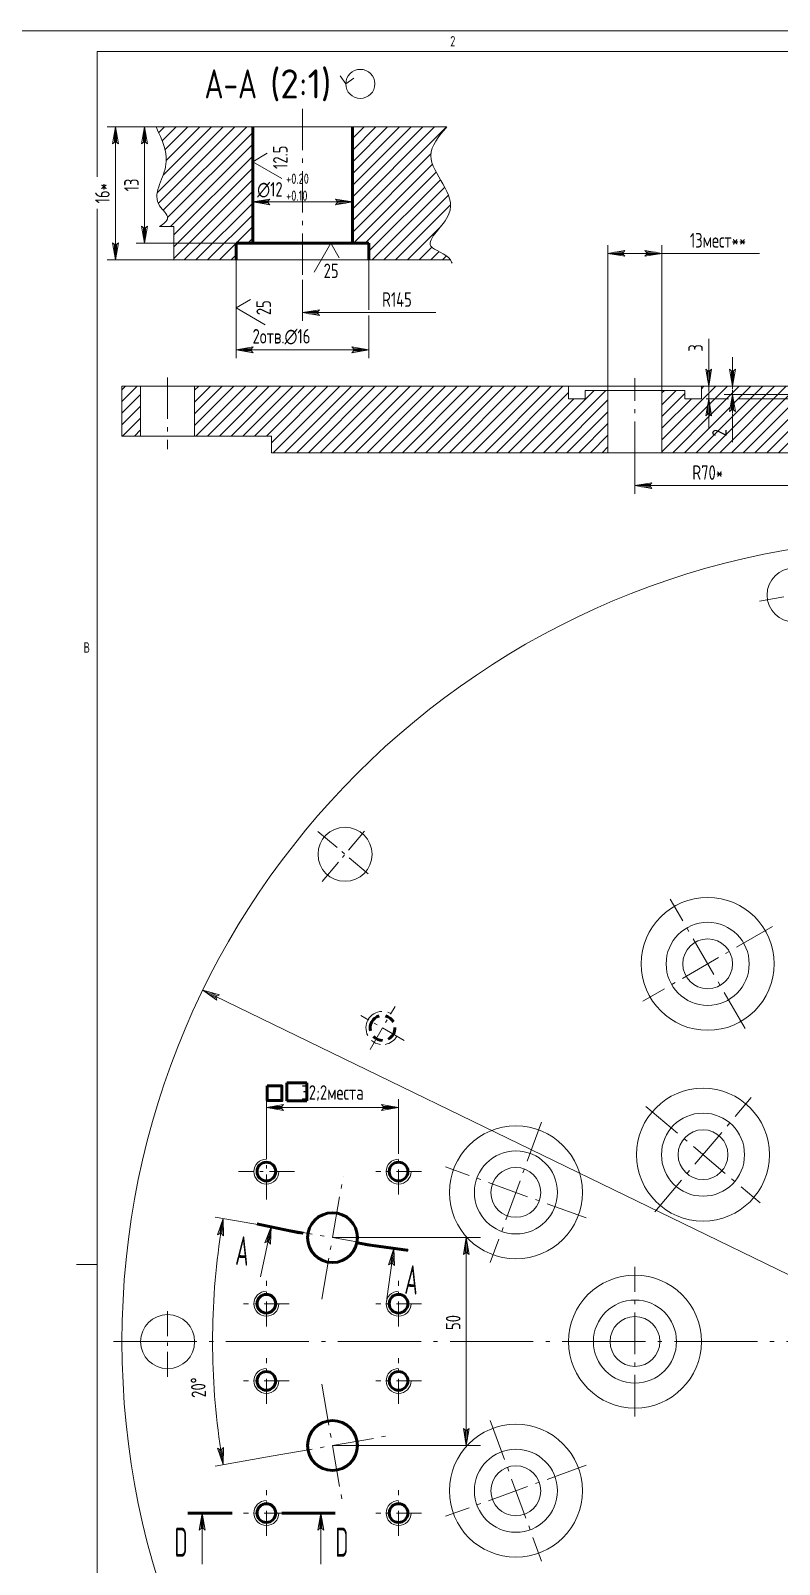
# Model space of a CAD drawing. Extents: x -414 to 4851, y -2165 to 1761.
# Drawn here: x 219.7 to 399.9, y 1238.7 to 1607.9 of the extents above; entities that cross this region are included whole.
import ezdxf
from ezdxf.enums import TextEntityAlignment as Align

# ---------------------------------------------------------------- set-up
doc = ezdxf.new("R2010")
doc.units = 0
for name, pattern in [('S-P10', [15, 10, -2, 1, -2]), ('S-P20', [27, 20, -3, 1, -3]), ('S-P6', [9.8, 6, -1.5, 0.8, -1.5])]:
    doc.linetypes.add(name, pattern=pattern)
for name, color, linetype, lineweight in [('1', 9, 'CONTINUOUS', 20), ('2', 2, 'CONTINUOUS', 50), ('DIM', 4, 'CONTINUOUS', 20), ('HATCH', 5, 'CONTINUOUS', 20)]:
    doc.layers.add(name, color=color, linetype=linetype, lineweight=lineweight)
doc.styles.add('SIMPLEX', font='simplex.shx', dxfattribs={"width": 0.7})
pattern_1 = [(45, (-1573.865780161137, -28.8072000388579), (-1.414213562373095, 1.414213562373095), [])]

# ---------------------------------------------------------------- blocks, each defined once
blk = doc.blocks.new('LEADR')
at = {"layer": 'DIM'}
for p, q in [((-1.170416226631389, 0.2000000000000028), (0, 0)), ((-0.9997944300187243, -0.0002412563466975826), (-1.170416226631389, 0.2000000000000028)), ((0, 0), (-1.170416226631389, -0.1999999999999886)), ((-0.4381870021173455, 0.07487712356459042), (-1.063684681848329, 0.07474016190496968)), ((0, 0), (-1, 0)), ((-1.170416226631389, -0.1999999999999886), (-0.9997944300187243, -0.0002412563466975826)), ((-0.4396274744967172, -0.07512327059271229), (-1.063870801763059, -0.07525989858129378))]:
    blk.add_line(p, q, dxfattribs=at)
blk = doc.blocks.new('STREL')
at = {"layer": 'DIM'}
for p, q in [((-1.4210854715202e-14, 1.4210854715202e-14), (1.170416226631374, 0.2000000000000028)), ((1.170416226631374, -0.1999999999999886), (-1.4210854715202e-14, 1.4210854715202e-14)), ((-1.4210854715202e-14, 1.4210854715202e-14), (3.5, 1.4210854715202e-14)), ((0.439627474496703, 0.0751232705927265), (1.063870801763045, 0.075259898581308)), ((1.170416226631374, 0.2000000000000028), (0.99979443001871, 0.0002412563467117934)), ((0.99979443001871, 0.0002412563467117934), (1.170416226631374, -0.1999999999999886)), ((0.4381870021173313, -0.07487712356457621), (1.063684681848315, -0.07474016190495547))]:
    blk.add_line(p, q, dxfattribs=at)

msp = doc.modelspace()

# ---------------------------------------------------------------- hatches: boundary and pattern name
at = {"layer": 'HATCH'}
h = msp.add_hatch(dxfattribs=at)
h.set_pattern_fill('U', color=256, scale=2, angle=45, style=0, pattern_type=0)
h.set_pattern_definition([(45, (-1048.727422559044, 279.2089286479256), (-1.414213562373095, 1.414213562373095), [])])
h.paths.add_polyline_path([(241.6434447956767, 1510.337130181635), (246.1434447956769, 1510.337130181635), (246.1434447956765, 1522.337130181635), (241.6434447956769, 1522.337130181635)])
h = msp.add_hatch(dxfattribs=at)
h.set_pattern_fill('U', color=256, scale=2, angle=45, style=0, pattern_type=0)
h.set_pattern_definition(pattern_1)
h.paths.add_polyline_path([(277.6434447956767, 1510.337130181635), (277.6434447956767, 1506.337130181635), (314.1434447956769, 1506.337130181635), (358.6434447956768, 1506.337130181635), (358.6434447956767, 1521.337130181635), (353.1434447956767, 1521.337130181635), (353.1434447956767, 1519.337130181635), (349.1434447956767, 1519.337130181635), (349.1434447956767, 1522.337130181636), (323.6434447956767, 1522.337130181635), (259.1434447956767, 1522.337130181635), (259.1434447956767, 1510.337130181635)])
h = msp.add_hatch(dxfattribs=at)
h.set_pattern_fill('U', color=256, scale=2, angle=45, style=0, pattern_type=0)
h.set_pattern_definition(pattern_1)
h.paths.add_polyline_path([(371.6434447956765, 1506.337130181635), (410.1434447956767, 1506.337130181635), (410.1434447956767, 1519.337130181635), (408.1434447956769, 1519.337130181635), (408.1434447956767, 1522.337130181635), (406.1434447956767, 1522.337130181636), (406.1434447956767, 1520.337130181636), (404.1434447956767, 1520.337130181636), (388.6166012095634, 1520.337130181636), (389.3166012095639, 1516.240673388425), (388.617445606777, 1516.83784967657), (387.9166012095634, 1516.240673388425), (388.6166012095637, 1520.337130181636), (404.1434447956765, 1520.337130181636), (404.1434447956767, 1522.337130181636), (381.1434447956769, 1522.337130181636), (381.1434447956767, 1519.337130181635), (377.1434447956767, 1519.337130181635), (377.1434447956767, 1521.337130181635), (371.6434447956767, 1521.337130181635)])
h.paths.add_polyline_path([(382.1856067555343, 1515.240673388425), (382.8856067555341, 1519.337130181636), (383.5856067555339, 1515.240673388425), (382.8864511527474, 1515.83784967657)], flags=16)
h.paths.add_polyline_path([(382.8416012095634, 1509.428796848302), (382.8416012095634, 1512.812130181636), (388.0916012095634, 1512.812130181636), (388.0916012095634, 1509.428796848302)], flags=24)

# ---------------------------------------------------------------- linework, layer by layer
at = {"layer": '1', "linetype": 'S-P10'}
for p, q in [((285.1102105689647, 1589.128678242756), (285.1102105689647, 1547.973463900278)), ((252.6434447956767, 1524.451692530549), (252.6434447956767, 1507.166393599942)), ((365.1434447956767, 1503.83122710396), (365.1434447956767, 1524.255503002987)), ((391.6434447956767, 1367.685439469599), (373.6434447956767, 1398.862354005839)), ((398.2319020637965, 1392.273896737719), (367.0549875275569, 1374.273896737719)), ((367.7315338012065, 1348.906538992768), (395.30913375349, 1325.766185044053)), ((369.9501568029907, 1323.547562042269), (393.0905107517058, 1351.125161994552)), ((342.6320821930185, 1345.167811563694), (330.3193570332946, 1311.338877215402)), ((353.3901867873028, 1322.096981809686), (319.5612524390103, 1334.40970696941)), ((289.731525783101, 1302.589974782162), (294.9065913188704, 1332.140248836738)), ((277.5439215236981, 1319.952644577334), (307.094195578273, 1314.777579041566)), ((365.1434447956767, 1274.341229340353), (365.1434447956767, 1310.341229340353)), ((289.731525783101, 1282.092483898543), (294.9065913188704, 1252.542209843968)), ((330.3193570332942, 1273.343581465303), (342.6320821930183, 1239.514647117011)), ((277.5439215236979, 1264.729814103371), (307.094195578273, 1269.90487963914)), ((353.3901867873026, 1262.585476871019), (319.5612524390099, 1250.272751711295))]:
    msp.add_line(p, q, dxfattribs=at)
at = {"layer": '1'}
for p, q in [((319.8377222567112, 1584.79160432984), (249.8377222567112, 1584.79160432984)), ((254.1102105689647, 1560.773463900278), (250.7149928839713, 1560.773463900278)), ((254.1102105689647, 1552.773463900278), (254.1102105689647, 1560.773463900278)), ((320.7149928839713, 1552.773463900278), (254.1102105689647, 1552.773463900278)), ((241.6434447956767, 1522.337130181635), (241.6434447956767, 1510.337130181635)), ((323.6434447956767, 1522.337130181636), (241.6434447956767, 1522.337130181635)), ((246.1434447956767, 1522.337130181635), (246.1434447956767, 1510.337130181635)), ((259.1434447956767, 1510.337130181635), (259.1434447956767, 1522.337130181635)), ((404.1025742115401, 1522.337130181636), (323.6434447956767, 1522.337130181635)), ((349.1434447956767, 1522.337130181635), (349.1434447956767, 1519.337130181635)), ((353.1434447956767, 1521.337130181635), (358.6434447956767, 1521.337130181635)), ((353.1434447956767, 1519.337130181635), (353.1434447956767, 1521.337130181635)), ((358.6434447956767, 1506.337130181635), (358.6434447956767, 1521.337130181635)), ((358.6434447956767, 1521.337130181635), (371.6434447956767, 1521.337130181635)), ((371.6434447956767, 1521.337130181635), (371.6434447956767, 1506.337130181635)), ((371.6434447956767, 1521.337130181635), (377.1434447956767, 1521.337130181635)), ((377.1434447956767, 1519.337130181635), (377.1434447956767, 1521.337130181635)), ((381.1434447956767, 1522.337130181635), (381.1434447956767, 1519.337130181635)), ((349.1434447956767, 1519.337130181635), (353.1434447956767, 1519.337130181635)), ((381.1434447956767, 1519.337130181635), (377.1434447956767, 1519.337130181635)), ((241.6434447956767, 1510.337130181635), (277.6434447956767, 1510.337130181635)), ((277.6434447956767, 1510.337130181635), (277.6434447956767, 1506.337130181635)), ((277.6434447956767, 1506.337130181635), (314.1434447956769, 1506.337130181635)), ((314.1434447956769, 1506.337130181635), (410.1299945544436, 1506.337130181635))]:
    msp.add_line(p, q, dxfattribs=at)
at = {"layer": '1', "linetype": 'S-P6'}
for p, q in [((395.0817864708583, 1470.592634754912), (411.8235182720657, 1473.54465377525)), ((288.828956159952, 1415.113662790482), (301.8517116929745, 1404.18627342581)), ((289.8766392441278, 1403.138590341635), (300.8040286087987, 1416.161345874657)), ((309.5697612469335, 1364.841229340353), (299.1774564015202, 1370.841229340353)), ((301.3736088242267, 1362.645076917646), (307.3736088242267, 1373.037381763059)), ((276.4091559742883, 1326.525014386148), (276.4091559742883, 1340.025014386148)), ((308.2289611276829, 1327.775014386148), (308.2289611276829, 1338.775014386148)), ((283.1591559742883, 1333.275014386148), (269.6591559742883, 1333.275014386148)), ((313.7289611276829, 1333.275014386148), (302.7289611276829, 1333.275014386148)), ((276.4091559742883, 1295.955209232753), (276.4091559742883, 1306.955209232753)), ((276.4091559742883, 1295.955209232753), (276.4091559742883, 1306.955209232753)), ((308.2289611276829, 1295.955209232753), (308.2289611276829, 1306.955209232753)), ((252.6434447956767, 1283.841229340353), (252.6434447956767, 1300.841229340353)), ((281.9091559742883, 1301.455209232753), (270.9091559742883, 1301.455209232753)), ((281.9091559742883, 1301.455209232753), (270.9091559742883, 1301.455209232753)), ((313.7289611276829, 1301.455209232753), (302.7289611276829, 1301.455209232753)), ((276.4091559742883, 1277.375014386148), (276.4091559742883, 1288.375014386148)), ((308.2289611276829, 1277.375014386148), (308.2289611276829, 1288.375014386148)), ((281.9091559742883, 1282.875014386148), (270.9091559742883, 1282.875014386148)), ((313.7289611276829, 1282.875014386148), (302.7289611276829, 1282.875014386148)), ((276.4091559742883, 1245.555209232753), (276.4091559742883, 1256.555209232753)), ((308.2289611276829, 1245.555209232753), (308.2289611276829, 1256.555209232753)), ((281.9091559742883, 1251.055209232753), (270.9091559742883, 1251.055209232753)), ((313.7289611276829, 1251.055209232753), (302.7289611276829, 1251.055209232753))]:
    msp.add_line(p, q, dxfattribs=at)
at = {"layer": '1', "linetype": 'S-P20'}
msp.add_line((239.6434447956769, 1292.341229340353), (630.6434447956767, 1292.341229340353), dxfattribs=at)
at = {"layer": '1'}
for centre, radius in [((435.1434447956767, 1292.341229340353), 193.5), ((403.4526523714619, 1472.068644265081), 6.5), ((295.3403339264632, 1409.649968108146), 6.5), ((382.6434447956763, 1383.273896737719), 16), ((382.6434447956763, 1383.273896737719), 10), ((382.6434447956763, 1383.273896737719), 6), ((381.5203337773482, 1337.33636201841), 16), ((336.4757196131566, 1328.253344389548), 16), ((381.5203337773482, 1337.33636201841), 10), ((381.5203337773482, 1337.33636201841), 6), ((336.4757196131566, 1328.253344389548), 10), ((336.4757196131566, 1328.253344389548), 6), ((365.1434447956767, 1292.341229340353), 16), ((365.1434447956767, 1292.341229340353), 10), ((252.6434447956767, 1292.341229340353), 6.5), ((365.1434447956767, 1292.341229340353), 6), ((336.4757196131559, 1256.429114291157), 16), ((336.4757196131559, 1256.429114291157), 10), ((336.4757196131559, 1256.429114291157), 6)]:
    msp.add_circle(centre, radius, dxfattribs=at)
for centre, radius, start, end in [((304.3736088242269, 1367.841229340353), 4, 92.63420030744855, 207.3657996925514), ((304.3736088242267, 1367.841229340353), 4, 60.00000000000001, 71.79915864443454), ((304.3736088242267, 1367.841229340353), 4, 228.2008413555654, 262.4206835196447), ((304.3736088242269, 1367.841229340353), 4, 279.2346630942989, 329.9999999999999), ((276.4091559742881, 1333.275014386148), 3, 90, 0), ((308.2289611276826, 1333.275014386148), 3, 90, 0), ((276.4091559742881, 1301.455209232753), 3, 90, 0), ((308.2289611276826, 1301.455209232753), 3, 90, 0), ((276.4091559742881, 1282.875014386148), 3, 90, 0), ((308.2289611276826, 1282.875014386148), 3, 90, 0), ((276.4091559742881, 1251.055209232753), 3, 90, 0), ((308.2289611276826, 1251.055209232753), 3, 90, 0)]:
    msp.add_arc(centre, radius, start, end, dxfattribs=at)
for points in [[(249.8377222567112, 1584.79160432984), (252.1585337373476, 1575.182140617826), (250.7072444338123, 1565.755743294103), (252.6422953895217, 1562.855314135299), (250.7149928839713, 1560.773463900278)], [(319.8377222567112, 1584.79160432984), (316.0151804996558, 1577.840868199266), (320.3690440632488, 1563.822123002364), (316.0151804996558, 1556.087644393016), (320.7149928839713, 1552.773463900278), (321.0946865415101, 1551.978702232174)]]:
    msp.add_spline(points, degree=3, dxfattribs=at)
at = {"layer": '2'}
for p, q in [((273.1102105689647, 1556.773463900278), (273.1102105689647, 1584.79160432984)), ((297.1102105689647, 1556.773463900278), (297.1102105689647, 1584.79160432984)), ((301.1102105689647, 1556.773463900278), (269.1102105689647, 1556.773463900278)), ((269.1102105689647, 1552.773463900278), (269.1102105689647, 1556.773463900278)), ((301.1102105689647, 1552.773463900278), (301.1102105689647, 1556.773463900278))]:
    msp.add_line(p, q, dxfattribs=at)
at = {"layer": '2', "color": 9}
for p, q in [((286.1606251686192, 1354.592628023856), (281.3242471601814, 1354.592628023856)), ((281.3242471601814, 1354.592628023856), (281.3242471601814, 1350.277588007582)), ((286.1606251686192, 1350.277588007582), (286.1606251686192, 1354.592628023856)), ((281.3242471601814, 1350.277588007582), (286.1606251686192, 1350.277588007582))]:
    msp.add_line(p, q, dxfattribs=at)
at = {"layer": '2', "color": 9, "flags": 128}
msp.add_lwpolyline([(276.6096522652492, 1353.908157542402), (276.6096522652492, 1350.37262363647), (280.1451861711821, 1350.37262363647), (280.1451861711821, 1353.908157542402)], close=True, dxfattribs=at)
at = {"layer": '2', "color": 2}
for centre in [(276.4091559742881, 1333.275014386148), (308.2289611276826, 1333.275014386148), (276.4091559742881, 1301.455209232753), (308.2289611276826, 1301.455209232753), (276.4091559742881, 1282.875014386148), (308.2289611276826, 1282.875014386148), (276.4091559742881, 1251.055209232753), (308.2289611276826, 1251.055209232753)]:
    msp.add_circle(centre, 2.25, dxfattribs=at)
at = {"layer": '2'}
for centre in [(292.3190585509856, 1317.36511180945), (292.3190585509856, 1267.317346871255)]:
    msp.add_circle(centre, 6, dxfattribs=at)
for centre, start, end in [((304.3736088242269, 1367.841229340353), 105.9745694347068, 194.0254305652931), ((304.3736088242267, 1367.841229340353), 29.43345037536642, 75.82155602883454), ((304.3736088242269, 1367.841229340353), 297.4935216933502, 2.506478306649758), ((304.3736088242267, 1367.841229340353), 224.1784439711654, 270.5665496246336)]:
    msp.add_arc(centre, 3, start, end, dxfattribs=at)
at = {"layer": 'DIM'}
for p, q in [((251.8650585635253, 1584.79160432984), (238.0790276954933, 1584.79160432984)), ((251.8650585635253, 1584.79160432984), (245.0790276954933, 1584.79160432984)), ((240.0790276954933, 1581.29160432984), (240.0790276954933, 1556.273463900278)), ((247.0790276954933, 1581.29160432984), (247.0790276954933, 1560.273463900278)), ((276.6102105689647, 1566.709779469537), (293.6102105689647, 1566.709779469537)), ((269.1102105689647, 1556.773463900278), (245.0790276954933, 1556.773463900278)), ((358.6434447956767, 1521.337130181635), (358.6434447956767, 1556.31047455055)), ((371.6434447956767, 1521.337130181635), (371.6434447956767, 1556.31047455055)), ((254.1102105689647, 1552.773463900278), (238.0790276954933, 1552.773463900278)), ((269.1102105689647, 1552.773463900278), (269.1102105689647, 1529.093154428015)), ((301.1102105689647, 1552.773463900278), (301.1102105689647, 1540.730595288533)), ((362.1434447956767, 1554.31047455055), (368.1434447956767, 1554.31047455055)), ((371.6434447956767, 1554.31047455055), (395.0934447956768, 1554.31047455055)), ((285.1102105689647, 1547.973463900278), (285.1102105689647, 1538.060164531015)), ((288.6102105689647, 1540.060164531015), (317.2149928839713, 1540.060164531015)), ((301.1102105689647, 1539.389733773497), (301.1102105689647, 1529.093154428015)), ((382.8856067555341, 1525.837130181636), (382.8856067555341, 1533.770463514969)), ((269.1102105689647, 1531.093154428015), (301.1102105689647, 1531.093154428015)), ((388.6166012095634, 1525.837130181636), (388.6166012095634, 1529.337130181636)), ((382.8856067555341, 1521.06873190078), (382.8856067555341, 1522.337130181636)), ((388.6166012095634, 1522.337130181636), (388.6166012095634, 1521.657236197719)), ((388.6166012095634, 1521.382601373936), (388.6166012095634, 1520.337130181636)), ((387.6872508426318, 1519.337130181635), (382.2644887950771, 1519.337130181635)), ((382.8856067555341, 1519.337130181635), (382.8856067555341, 1520.794097076997)), ((404.1434447956765, 1520.337130181636), (386.6166012095634, 1520.337130181636)), ((408.1434447956767, 1519.337130181635), (390.0106283338132, 1519.337130181635)), ((382.8856067555341, 1515.837130181635), (382.8856067555341, 1512.337130181635)), ((388.6166012095634, 1516.837130181636), (388.6166012095634, 1515.929124103985)), ((388.6166012095634, 1515.732956005005), (388.6166012095634, 1508.903796848302)), ((365.1434447956767, 1504.418757360284), (365.1434447956767, 1496.398046117729)), ((431.6434447956767, 1498.398046117729), (365.1434447956767, 1498.398046117729)), ((609.1686498407375, 1207.739349875269), (261.1182397506159, 1376.943108805436)), ((276.4091559742883, 1340.025014386148), (276.4091559742883, 1350.683770540234)), ((279.9091559742883, 1348.683770540234), (304.7289611276829, 1348.683770540234)), ((308.2289611276829, 1338.775014386148), (308.2289611276829, 1350.683770540234)), ((277.5439215236981, 1319.952644577334), (264.0568466590505, 1322.314602242481)), ((292.3190585509856, 1317.36511180945), (327.9266822241782, 1317.36511180945)), ((235.6661426465612, 1310.933691005587), (230.6661426465612, 1310.933691005587)), ((324.52901745031, 1313.86511180945), (324.52901745031, 1270.817346871255)), ((292.3190585509856, 1267.317346871255), (327.9266822241782, 1267.317346871255)), ((277.5439215236979, 1264.729814103371), (264.0568466590505, 1262.367856438224))]:
    msp.add_line(p, q, dxfattribs=at)
msp.add_lwpolyline([(215.666142646561, 1013.933691005587), (215.666142646561, 1607.933691005587), (635.6661426465607, 1607.933691005587), (635.6661426465607, 1013.933691005587)], close=True, dxfattribs=at)
at = {"layer": 'DIM', "color": 2}
msp.add_lwpolyline([(235.666142646561, 1572.765114613751), (235.666142646561, 1602.933691005587), (630.6661426465607, 1602.933691005587), (630.6661426465607, 1018.933691005587), (235.666142646561, 1018.933691005587), (235.666142646561, 1565.030636004402)], dxfattribs=at)
at = {"layer": 'DIM', "flags": 128}
msp.add_lwpolyline([(294.1746912911437, 1597.038820805054), (295.5197280343868, 1595.117909261196, 2291831.180469925), (295.5197280343921, 1595.117915369849), (297.4406395782446, 1596.462946004439)], format="xyb", dxfattribs=at)
for points in [[(276.6102105689647, 1578.411379562028), (273.1102105689647, 1576.390653619864), (280.1102105689647, 1572.349201735537)], [(293.9601628242099, 1553.273463900278), (291.9394368820463, 1556.773463900278), (287.8979849977188, 1549.773463900278)], [(272.6102105689647, 1543.212255199928), (269.1102105689647, 1541.191529257764), (276.1102105689647, 1537.150077373436)]]:
    msp.add_lwpolyline(points, dxfattribs=at)
at = {"layer": 'DIM', "color": 2, "const_width": 0.7, "flags": 128}
for points in [[(274.1187168359013, 1320.672347881964), (284.3943308992916, 1318.513237968076)], [(278.432629807349, 1319.765909375531), (281.8578344951459, 1319.046206070901), (285.3034775081067, 1318.431759793971)], [(298.0285621628673, 1316.162551736045), (301.4742051758283, 1315.548105459115), (304.9417658885111, 1315.072687007792)], [(257.4440241296479, 1251.043013301004), (267.9440241296479, 1251.043013301004)], [(261.1780404161179, 1251.043013301004), (264.6780404161179, 1251.043013301004), (268.1780404161179, 1251.043013301004)], [(280.0499831132995, 1251.043013301004), (283.5499831132995, 1251.043013301004), (287.0499831132995, 1251.043013301004)]]:
    msp.add_lwpolyline(points, dxfattribs=at)
at = {"layer": 'DIM', "color": 2, "flags": 128}
for points in [[(310.5617562909561, 1314.302160590243, 0.7, 0.7, 0), (300.1590741529071, 1315.728415944211, 0, 0, 0), (300.1590741529071, 1315.728415944211, 0, 0, 0)], [(293.0042308883169, 1251.043013301004, 0.7, 0.7, 0), (282.5042308883169, 1251.043013301004, 0, 0, 0), (282.5042308883169, 1251.043013301004, 0, 0, 0)]]:
    msp.add_lwpolyline(points, format="xyseb", dxfattribs=at)
at = {"layer": 'DIM'}
msp.add_arc((435.2085697581936, 1292.341229340353), 171.7564830529665, 171.2342423795135, 188.7657576204872, dxfattribs=at)
at = {"layer": 'HATCH'}
for p, q in [((250.1231053769443, 1568.907515519528), (266.0071941872561, 1584.79160432984)), ((250.3847176983165, 1566.340700716154), (268.8356213120023, 1584.79160432984)), ((250.4879152336323, 1583.414460999947), (251.8650585635251, 1584.79160432984)), ((251.3378124522249, 1581.435931093793), (254.6934856882713, 1584.79160432984)), ((251.5423350228825, 1573.155172290212), (263.1787670625099, 1584.79160432984)), ((251.5676203434425, 1564.695176236534), (271.6640484367483, 1584.79160432984)), ((252.0215423217007, 1579.291233838523), (257.5219128130175, 1584.79160432984)), ((252.32598323756, 1576.767247629636), (260.3503399377637, 1584.79160432984)), ((297.1102105689647, 1584.78192233934), (297.1198925594642, 1584.79160432984)), ((297.1102105689647, 1581.953495214594), (299.9483196842102, 1584.79160432984)), ((297.1102105689647, 1579.125068089848), (302.7767468089564, 1584.79160432984)), ((297.1102105689647, 1576.296640965102), (305.6051739337026, 1584.79160432984)), ((297.1102105689647, 1573.468213840356), (308.4336010584489, 1584.79160432984)), ((297.1102105689647, 1570.639786715609), (311.2620281831951, 1584.79160432984)), ((297.1102105689645, 1567.811359590863), (314.0904553079413, 1584.79160432984)), ((297.1102105689647, 1564.982932466117), (316.9188824326875, 1584.79160432984)), ((297.1102105689647, 1562.154505341371), (319.7473095574337, 1584.79160432984)), ((252.6434019544167, 1562.942530722762), (273.1102105689645, 1583.40933933731)), ((253.3027622566792, 1560.773463900278), (273.1102105689645, 1580.580912212564)), ((254.1102105689645, 1558.752485087817), (273.1102105689645, 1577.752485087817)), ((297.1102105689647, 1559.326078216625), (316.0378574107474, 1578.253725058407)), ((254.1102105689645, 1555.924057963071), (273.1102105689645, 1574.924057963071)), ((297.3860233773646, 1556.773463900278), (316.398257138678, 1575.785697661592)), ((300.2144505021108, 1556.773463900278), (317.2864151801321, 1573.8454285783)), ((254.1102105689645, 1553.095630838325), (273.1102105689645, 1572.095630838325)), ((256.6164707556641, 1552.773463900278), (273.1102105689645, 1569.267203713579)), ((301.1102105689647, 1554.840796842386), (318.3182843487432, 1572.048870622164)), ((301.871304751603, 1552.773463900278), (319.3485380025688, 1570.250697151244)), ((259.4448978804103, 1552.773463900278), (273.1102105689645, 1566.438776588833)), ((304.6997318763495, 1552.773463900279), (320.2450051650158, 1568.318737188945)), ((307.5281590010957, 1552.773463900279), (320.7475210420637, 1565.992825941247)), ((262.2733250051563, 1552.773463900278), (273.1102105689645, 1563.610349464086)), ((265.1017521299025, 1552.773463900278), (273.1102105689645, 1560.78192233934)), ((310.3565861258417, 1552.773463900278), (318.4509054549592, 1560.867783229396)), ((271.9301792546489, 1556.773463900278), (273.1102105689645, 1557.953495214594)), ((313.1850132505879, 1552.773463900278), (316.2337212111936, 1555.822171860884)), ((316.0134403753341, 1552.773463900278), (317.9893769350485, 1554.749400459993)), ((267.9301792546487, 1552.773463900278), (269.1102105689647, 1553.953495214594)), ((318.8418675000801, 1552.773463900278), (319.7877040526414, 1553.719300452839))]:
    msp.add_line(p, q, dxfattribs=at)

# ---------------------------------------------------------------- block references
at = {"layer": 'DIM', "xscale": 3.5, "yscale": 3.5, "zscale": 3.5}
for name, p, rotation in [('LEADR', (240.0790276954933, 1584.79160432984), 90), ('LEADR', (247.0790276954933, 1584.79160432984), 90), ('LEADR', (273.1102105689647, 1566.709779469537), 180), ('LEADR', (247.0790276954933, 1556.773463900278), 270), ('LEADR', (240.0790276954933, 1552.773463900278), 270), ('LEADR', (358.6434447956767, 1554.31047455055), 180), ('LEADR', (285.1102105689647, 1540.060164531015), 180), ('LEADR', (269.1102105689647, 1531.093154428015), 180), ('LEADR', (382.8856067555341, 1522.337130181636), 270), ('LEADR', (388.6166012095634, 1522.337130181636), 270), ('LEADR', (382.8856067555341, 1519.337130181635), 90), ('LEADR', (388.6166012095634, 1520.337130181636), 90), ('LEADR', (365.1434447956767, 1498.398046117729), 180), ('LEADR', (261.1182397506159, 1376.943108805436), 154.0734224553277), ('LEADR', (276.4091559742883, 1348.683770540234), 180), ('LEADR', (266.0268649293553, 1321.969597873429), 80.65045452309047), ('STREL', (277.5439215236979, 1319.952644577335), 258.1336472312732), ('STREL', (307.0941955782728, 1314.777579041565), 262.1931602443472), ('LEADR', (324.52901745031, 1317.36511180945), 90), ('LEADR', (324.52901745031, 1267.317346871255), 270), ('LEADR', (266.0268649293555, 1262.712860807276), 279.3495454769102), ('STREL', (260.9440241296479, 1251.043013301004), 270), ('STREL', (289.5042308883167, 1251.043013301004), 270)]:
    msp.add_blockref(name, p, dxfattribs=dict(at, rotation=rotation))
for p in [(297.1102105689647, 1566.709779469537), (371.6434447956767, 1554.31047455055), (301.1102105689647, 1531.093154428015), (308.2289611276829, 1348.683770540234)]:
    msp.add_blockref('LEADR', p, dxfattribs=at)

# ---------------------------------------------------------------- texts
at = {"layer": 'DIM', "style": 'SIMPLEX', "width": 0.7}
msp.add_text('2', height=2.5, dxfattribs=at).set_placement((320.666142646561, 1604.133691005587))
at = {"layer": 'DIM', "style": 'SIMPLEX'}
for s, width, p, p2 in [('(2:1)', 0.6125000000000018, (277.3197280343868, 1591.617909261196), (292.0197280343868, 1591.617909261196)), ('D', 0.6750000000000194, (254.2940241296478, 1240.543013301004), (257.4440241296479, 1240.543013301004)), ('D', 0.6750000000000194, (293.0042308883169, 1240.543013301004), (296.154230888317, 1240.543013301004))]:
    msp.add_text(s, height=7, dxfattribs=dict(at, width=width)).set_placement(p, p2, align=Align.FIT)
at = {"layer": 'DIM', "style": 'SIMPLEX', "width": 0.7}
msp.add_text('А-А', height=7, dxfattribs=at).set_placement((274.1697280343867, 1591.617909261196), align=Align.RIGHT)
for s, rotation, p in [('12.5', 89.99999999999902, (281.5102105689648, 1574.640653619864)), ('25', 359.9999999999946, (290.1894368820458, 1548.373463900278)), ('25', 90.00000000000192, (277.5102105689648, 1539.441529257764))]:
    msp.add_text(s, height=3.5, rotation=rotation, dxfattribs=at).set_placement(p)
msp.add_text('+0.20', height=2.4745, dxfattribs=at).set_placement((281.1688900290101, 1570.318077892172), align=Align.BOTTOM_LEFT)
msp.add_text('+0.10', height=2.4745, dxfattribs=at).set_placement((281.1688900290101, 1569.443077892172), align=Align.TOP_LEFT)
msp.add_text('B', height=2.5, dxfattribs=at).set_placement((233.166142646561, 1459.433691005587), align=Align.MIDDLE)
at = {"layer": 'DIM', "style": 'SIMPLEX', "width": 0.5249999999999921}
msp.add_text('А', height=7, rotation=356.0000000000015, dxfattribs=at).set_placement((268.8583120190781, 1310.811745101985), (272.0006387773965, 1310.592012209691), align=Align.FIT)
at = {"layer": 'DIM', "color": 3, "style": 'SIMPLEX', "width": 0.5250000000000298}
msp.add_text('А', height=7, rotation=356.0000000000019, dxfattribs=at).set_placement((309.5969912165608, 1303.843983606318), (312.7393179748794, 1303.624250714024), align=Align.FIT)
at = {"layer": 'DIM', "char_height": 3.5, "attachment_point": 5, "style": 'SIMPLEX'}
for s, insert, rotation in [('\\A1;16*', (236.9290276954932, 1568.782534115059), 90), ('13', (243.9290276954932, 1570.782534115059), 90), ('\\A1;3', (379.735606755534, 1531.553796848302), 90), ('\\A1;2', (385.4666012095634, 1511.120463514969), 90), ('50', (321.3790174503099, 1296.930720661553), 90), ('\\A1;20°', (260.0281209150953, 1281.303275819202), 93.61821173049988)]:
    msp.add_mtext(s, dxfattribs=dict(at, insert=insert, rotation=rotation))
for s, insert in [('∅12', (277.2605566956768, 1569.618077892172)), ('\\A1;13мест**', (385.1184447956766, 1557.46047455055)), ('\\A1;R145', (307.844625644731, 1543.210164531015)), ('\\fSimplex|b0|i0|c204|p2;2отв.∅\\Fsimplex.shx;16', (280.0486272356313, 1534.243154428015)), ('R70*', (382.6434447956767, 1501.548046117729)), ('\\A1;32;2места', (292.3190585509856, 1352.167103873568))]:
    msp.add_mtext(s, dxfattribs=dict(at, insert=insert))

doc.saveas('drawing.dxf')
